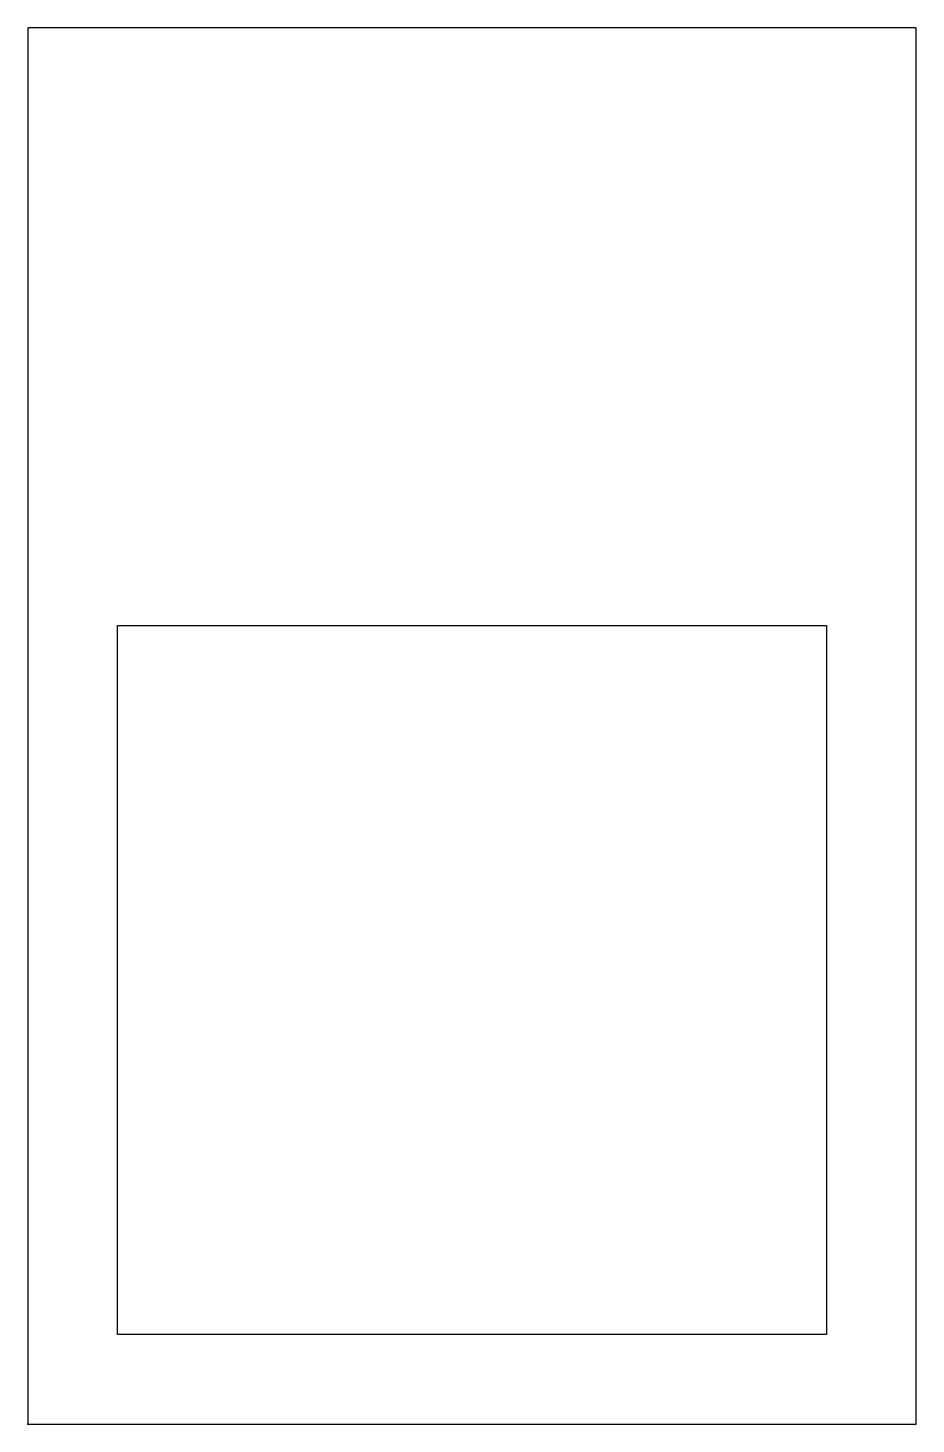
# Model space of a CAD drawing. Header units: inches. Extents: x 0 to 6.9, y 0 to 10.8.
import ezdxf

# ---------------------------------------------------------------- set-up
doc = ezdxf.new("R2010")
doc.units = ezdxf.units.IN
doc.header["$MEASUREMENT"] = 0
doc.layers.add('degtop_full v2_Sketch1', color=7, linetype='Continuous')
doc.layers.add('degtop_full v2_Sketch2', color=7, linetype='Continuous')

msp = doc.modelspace()

# ---------------------------------------------------------------- linework, layer by layer
at = {"layer": 'degtop_full v2_Sketch1'}
for p, q in [((6.89, 10.83), (0, 10.83)), ((0, 10.83), (0, 0)), ((6.89, 0), (6.89, 10.83)), ((0.695, 6.195), (6.195, 6.195)), ((0.695, 0.695), (0.695, 6.195)), ((6.195, 6.195), (6.195, 0.695)), ((6.195, 0.695), (0.695, 0.695)), ((0, 0), (6.89, 0))]:
    msp.add_line(p, q, dxfattribs=at)
msp.add_point((0, 0), dxfattribs=at)
at = {"layer": 'degtop_full v2_Sketch2'}
msp.add_point((0, 0), dxfattribs=at)

doc.saveas('drawing.dxf')
